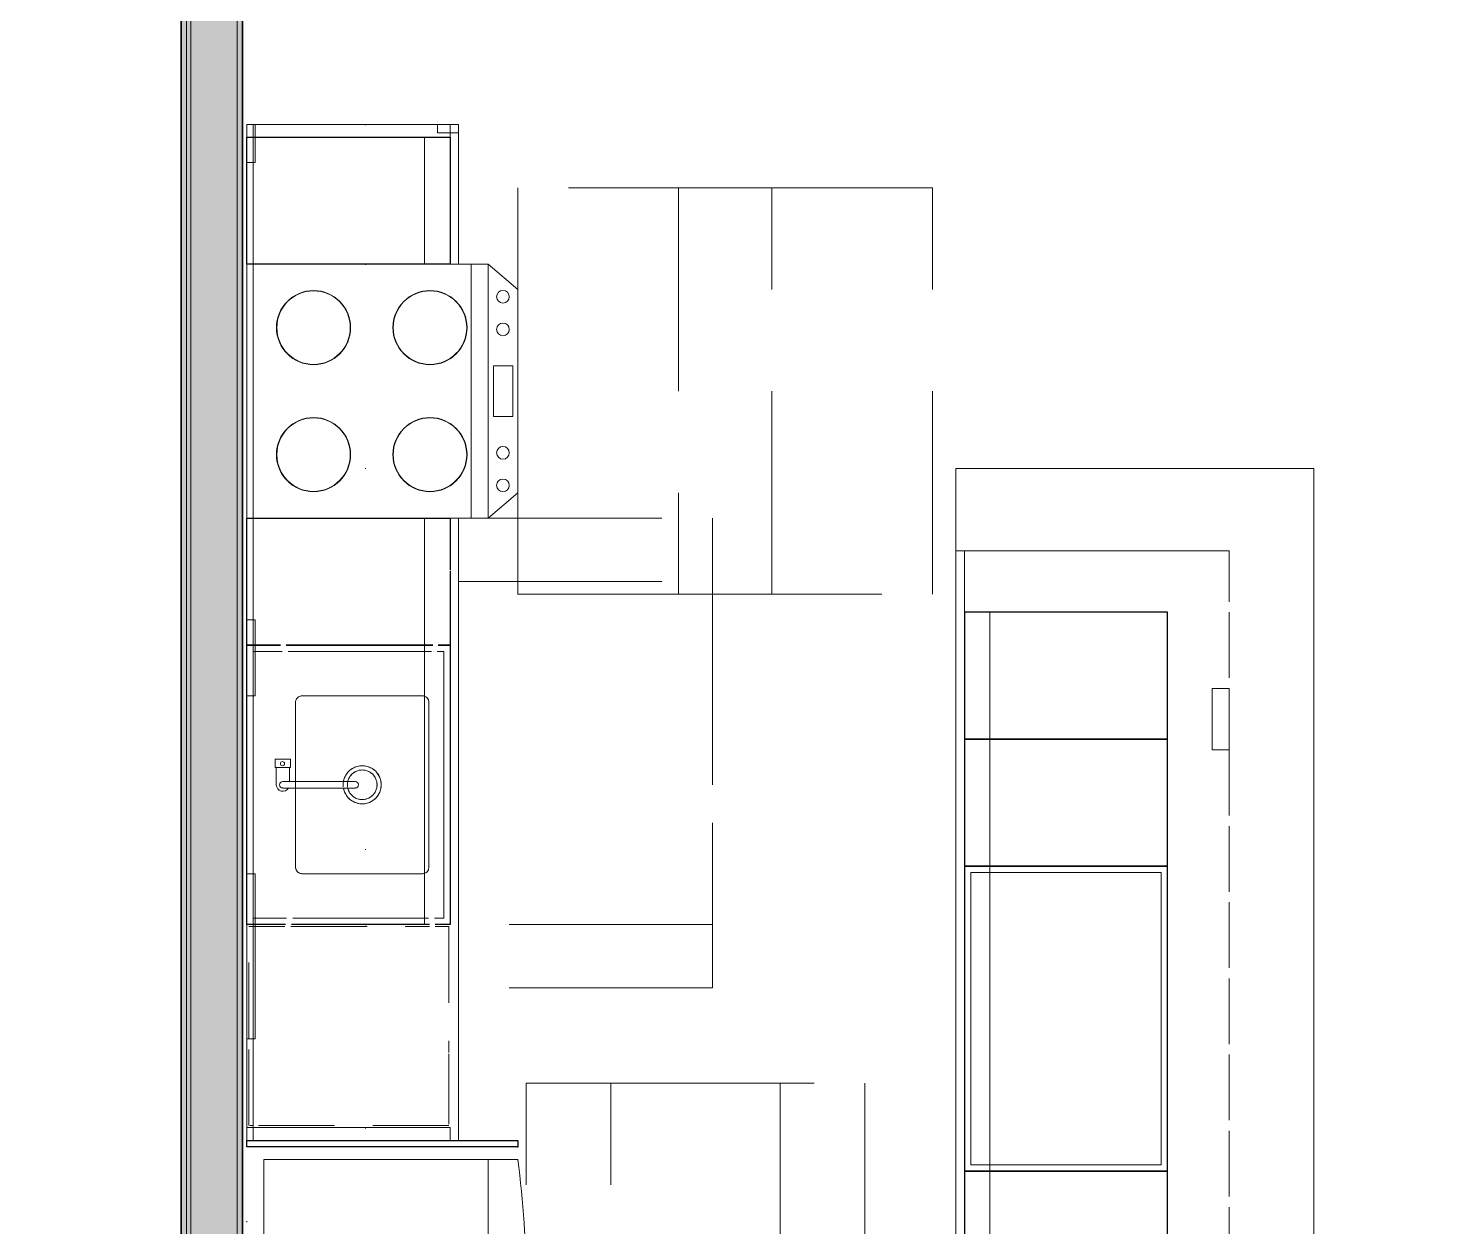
# Model space of a CAD drawing. Header units: inches. Extents: x 6 to 8416, y -388 to 6104.
# Drawn here: x 7631.1 to 7797.3, y 1090.6 to 1232.2 of the extents above; entities that cross this region are included whole.
import ezdxf

# ---------------------------------------------------------------- set-up
doc = ezdxf.new("R2010")
doc.units = ezdxf.units.IN
doc.header["$MEASUREMENT"] = 0
for name, pattern in [('Dash 1_16_', [48, 24, -24]), ('Dot 1_16_', [24, 0, -24]), ('Hidden 1_16_', [36, 24, -12]), ('Hidden 1_8_', [9, 6, -3]), ('Hidden 3_16_', [13.5, 9, -4.5])]:
    doc.linetypes.add(name, pattern=pattern)
for name, color, linetype, lineweight in [('A-GENM', 13, 'Continuous', 18), ('A-ROOM', 32, 'Continuous', 13), ('A-WALL', 113, 'Continuous', 25), ('A-WALL-PATT', 111, 'Continuous', 35), ('I-WALL', 2, 'Continuous', 25), ('P-SANR-FIXT', 6, 'Continuous', 18), ('Q-CASE', 31, 'Continuous', 18), ('Q-SPCQ', 91, 'Continuous', 18), ('Q-SPCQ-HDLN', 91, 'Hidden 3_16_', 9)]:
    doc.layers.add(name, color=color, linetype=linetype, lineweight=lineweight)

# ---------------------------------------------------------------- blocks, each defined once
blk = doc.blocks.new('GM KT - Type B_S1 - AM - Non-Recessed at Pantry - 30_-V195-LEVEL 3 - PLAN Copy 1 Copy 1')
at = {"layer": 'A-GENM', "lineweight": 9}
for p, q in [((-108, 0), (-120, 0)), ((-120, 0), (-120, -0.75)), ((-120, 0), (-108, 0)), ((-120, -0.75), (-120, 0)), ((-108, 0), (-120, 0)), ((-120, 0), (-108, 0)), ((-120, 0), (-120, -0.75)), ((-120, 0), (-120, -0.75)), ((-120, -0.75), (-120, -25)), ((-120, -25), (-120, -0.75)), ((-108, -0.75), (-120, -0.75)), ((-120, -0.75), (-108, -0.75)), ((-88.5, 0), (-108, 0)), ((-108, 0), (-88.5, 0)), ((-88.5, 0), (-108, 0)), ((-108, 0), (-88.5, 0)), ((-88.5, -0.75), (-108, -0.75)), ((-108, -0.75), (-88.5, -0.75)), ((-67.5, 0), (-88.5, 0)), ((-88.5, 0), (-67.5, 0)), ((-67.5, 0), (-88.5, 0)), ((-88.5, 0), (-67.5, 0)), ((-67.5, -0.75), (-88.5, -0.75)), ((-88.5, -0.75), (-67.5, -0.75)), ((-58.5, 0), (-67.5, 0)), ((-67.5, 0), (-58.5, 0)), ((-58.5, 0), (-67.5, 0)), ((-67.5, 0), (-58.5, 0)), ((-58.5, -0.75), (-67.5, -0.75)), ((-67.5, -0.75), (-58.5, -0.75)), ((-46.5, 0), (-58.5, 0)), ((-58.5, 0), (-46.5, 0)), ((-4.5, 0), (-58.5, 0)), ((-58.5, 0), (-4.5, 0)), ((-4.5, -0.75), (-58.5, -0.75)), ((-58.5, -0.75), (-4.5, -0.75)), ((-46.5, -0.75), (-46.5, 0)), ((-46.5, 0), (-46.5, -0.75)), ((-46.5, -25), (-46.5, -0.75)), ((-46.5, -0.75), (-46.5, -25)), ((-4.5, 0), (-16.5, 0)), ((-16.5, 0), (-16.5, -0.75)), ((-16.5, 0), (-4.5, 0)), ((-16.5, -0.75), (-16.5, 0)), ((-16.5, -0.75), (-16.5, -25)), ((-16.5, -25), (-16.5, -0.75)), ((0, 0), (-4.5, 0)), ((-4.5, 0), (0, 0)), ((0, 0), (-4.5, 0)), ((-4.5, 0), (0, 0)), ((0, -0.75), (-4.5, -0.75)), ((-4.5, -0.75), (0, -0.75)), ((0, -0.75), (0, 0)), ((0, 0), (0, -0.75)), ((0, -0.75), (0, 0)), ((0, 0), (0, -0.75)), ((0, -1), (0, -0.75)), ((0, -0.75), (0, -1)), ((0, -22.5), (0, -1)), ((0, -1), (0, -22.5)), ((-88.5, -20.75), (-88.5, -6.5)), ((-88.5, -6.5), (-88.5, -20.75)), ((-87.75, -5.75), (-78.38, -5.75)), ((-78.38, -5.75), (-87.75, -5.75)), ((-78.38, -5.75), (-77.69, -5.75)), ((-77.69, -5.75), (-78.38, -5.75)), ((-77.62, -5.75), (-68.25, -5.75)), ((-68.25, -5.75), (-77.62, -5.75)), ((-67.5, -6.5), (-67.5, -20.75)), ((-67.5, -20.75), (-67.5, -6.5)), ((-68.25, -21.5), (-87.75, -21.5)), ((-87.75, -21.5), (-68.25, -21.5)), ((0, -25), (0, -22.5)), ((0, -22.5), (0, -25)), ((-120, -25), (-46.5, -25)), ((-46.5, -25), (-120, -25)), ((-16.5, -25), (-1, -25)), ((-1, -25), (-16.5, -25)), ((-1, -25), (0, -25)), ((0, -25), (-1, -25))]:
    blk.add_line(p, q, dxfattribs=at)
for centre, start, end in [((-87.75, -6.5), 90, 180), ((-87.75, -6.5), 165, 180), ((-87.75, -6.5), 150, 165), ((-87.75, -6.5), 135, 150), ((-87.75, -6.5), 120, 135), ((-87.75, -6.5), 105, 120), ((-87.75, -6.5), 90, 105), ((-68.25, -6.5), 360, 90), ((-68.25, -6.5), 75, 90), ((-68.25, -6.5), 60, 75), ((-68.25, -6.5), 45, 60), ((-68.25, -6.5), 30, 45), ((-68.25, -6.5), 15, 30), ((-68.25, -6.5), 360, 15), ((-87.75, -20.75), 180, 270), ((-87.75, -20.75), 180, 195), ((-87.75, -20.75), 195, 210), ((-87.75, -20.75), 210, 225), ((-87.75, -20.75), 225, 240), ((-87.75, -20.75), 240, 255), ((-87.75, -20.75), 255, 270), ((-68.25, -20.75), 270, 360), ((-68.25, -20.75), 270, 285), ((-68.25, -20.75), 285, 300), ((-68.25, -20.75), 300, 315), ((-68.25, -20.75), 315, 330), ((-68.25, -20.75), 330, 345), ((-68.25, -20.75), 345, 360)]:
    blk.add_arc(centre, 0.75, start, end, dxfattribs=at)
blk = doc.blocks.new('CW - LW - Filler - Toe Kick - AM - 1 1_2_ W x 24_ D x H-V196-LEVEL 3 - PLAN Copy 1 Copy 1')
at = {"layer": 'Q-CASE', "lineweight": 9}
for p, q in [((18.24, 0), (18.24, -0.75)), ((18.24, -0.75), (18.24, 0)), ((18.24, 0), (19.74, 0)), ((19.74, 0), (18.24, 0)), ((18.24, 0), (19.74, 0)), ((18.24, -0.75), (18.24, -1)), ((18.24, -1), (18.24, -0.75)), ((18.24, -1), (18.24, -24)), ((18.24, -24), (18.24, -1)), ((19.74, 0), (19.74, -0.75)), ((19.74, -0.75), (19.74, 0)), ((19.74, 0), (19.74, -0.75)), ((19.74, -0.75), (19.74, -1)), ((19.74, -1), (19.74, -0.75)), ((19.74, -0.75), (19.74, -1)), ((19.74, -1), (19.74, -22.5)), ((19.74, -22.5), (19.74, -1)), ((19.74, -1), (19.74, -22.5)), ((19.74, -22.5), (19.74, -24)), ((19.74, -24), (19.74, -22.5)), ((19.74, -22.5), (19.74, -24)), ((18.24, -24), (18.74, -24)), ((18.74, -24), (18.24, -24)), ((18.24, -24), (18.74, -24)), ((18.24, -24), (18.74, -24)), ((18.74, -24), (19.74, -24)), ((19.74, -24), (18.74, -24)), ((18.74, -24), (19.74, -24)), ((18.74, -24), (19.74, -24))]:
    blk.add_line(p, q, dxfattribs=at)
blk = doc.blocks.new('CW - LW - Filler - Toe Kick - AM - 1 1_2_ W x 24_ D x H-V197-LEVEL 3 - PLAN Copy 1 Copy 1')
at = {"layer": 'Q-CASE', "lineweight": 9}
for p, q in [((18.24, 0), (18.24, -0.75)), ((18.24, -0.75), (18.24, 0)), ((18.24, 0), (19.74, 0)), ((19.74, 0), (18.24, 0)), ((18.24, 0), (19.74, 0)), ((18.24, -0.75), (18.24, -24)), ((18.24, -24), (18.24, -0.75)), ((19.74, 0), (19.74, -0.27)), ((19.74, -0.27), (19.74, 0)), ((19.74, 0), (19.74, -0.27)), ((19.74, -0.31), (19.74, -0.75)), ((19.74, -0.75), (19.74, -0.31)), ((19.74, -0.31), (19.74, -0.75)), ((19.74, -0.75), (19.74, -24)), ((19.74, -24), (19.74, -0.75)), ((19.74, -0.75), (19.74, -24)), ((18.24, -24), (19.74, -24)), ((19.74, -24), (18.24, -24)), ((18.24, -24), (19.74, -24)), ((18.24, -24), (19.74, -24))]:
    blk.add_line(p, q, dxfattribs=at)
blk = doc.blocks.new('CW - LW - Filler - AM - 0 3_4_ W x 32_ D x H-V198-LEVEL 3 - PLAN Copy 1 Copy 1')
at = {"layer": 'Q-CASE', "lineweight": 9}
for p, q in [((18.61, 0), (18.61, -32)), ((19.36, 0), (18.61, 0)), ((18.61, 0), (18.61, -32)), ((19.36, 0), (18.61, 0)), ((18.61, -32), (18.61, 0)), ((18.61, 0), (19.36, 0)), ((19.36, -0.75), (19.36, 0)), ((19.36, -32), (19.36, 0)), ((19.36, 0), (19.36, -0.75)), ((19.36, -24), (19.36, -0.75)), ((19.36, -0.75), (19.36, -24)), ((19.36, -25), (19.36, -24)), ((19.36, -24), (19.36, -25)), ((19.36, -32), (19.36, -25)), ((19.36, -25), (19.36, -32)), ((19.36, -32), (18.61, -32)), ((18.61, -32), (19.36, -32)), ((19.36, -32), (18.61, -32)), ((18.61, -32), (19.36, -32))]:
    blk.add_line(p, q, dxfattribs=at)
at = {"layer": 'Q-CASE', "lineweight": 25}
for p, q in [((18.61, -32), (18.61, 0)), ((18.61, 0), (19.36, 0)), ((19.36, 0), (19.36, -32)), ((19.36, -32), (18.61, -32))]:
    blk.add_line(p, q, dxfattribs=at)
blk = doc.blocks.new('CW - UP - Double Doors - AM - 33_ W x 32_ D x H-2223676-LEVEL 3 - PLAN Copy 1 Copy 1')
at = {"layer": 'Q-CASE', "linetype": 'Dot 1_16_', "lineweight": 9}
for p, q in [((-14.26, 0), (18.74, 0)), ((18.74, -32), (-14.26, -32))]:
    blk.add_line(p, q, dxfattribs=at)
blk = doc.blocks.new('CW - UP - Double Doors - AM - 30_ W x 14_ D x H-2223684-LEVEL 3 - PLAN Copy 1 Copy 1')
at = {"layer": 'Q-CASE', "linetype": 'Dot 1_16_', "lineweight": 9}
for p, q in [((-11.26, 0), (18.74, 0)), ((18.74, -14), (-11.26, -14))]:
    blk.add_line(p, q, dxfattribs=at)
blk = doc.blocks.new('CW - UP - Filler - AM - 1 1_2_ W x 14_ D x H-2223777-LEVEL 3 - PLAN Copy 1 Copy 1')
at = {"layer": 'Q-CASE', "linetype": 'Dot 1_16_', "lineweight": 9}
for p, q in [((17.49, 0), (18.99, 0)), ((18.99, 0), (18.99, -14)), ((18.99, -14), (17.49, -14))]:
    blk.add_line(p, q, dxfattribs=at)
blk = doc.blocks.new('CW - UP - Filler - AM - 1 1_2_ W x 14_ D x H-2223693-LEVEL 3 - PLAN Copy 1 Copy 1')
at = {"layer": 'Q-CASE', "linetype": 'Dot 1_16_', "lineweight": 9}
for p, q in [((17.49, 0), (18.99, 0)), ((18.99, -14), (17.49, -14))]:
    blk.add_line(p, q, dxfattribs=at)
blk = doc.blocks.new('z Nested-Range - z Nested-Range-V199-LEVEL 3 - PLAN Copy 1 Copy 1')
at = {"layer": 'Q-SPCQ'}
for p, q in [((-12, 32), (-15, 28.5)), ((-15, 28.5), (-12, 32)), ((12, 32), (-12, 32)), ((15, 28.5), (12, 32)), ((12, 32), (15, 28.5)), ((-15, 28.5), (15, 28.5)), ((15, 28.5), (-15, 28.5)), ((-15, 28.5), (-15, 0.75)), ((15, 28.5), (-15, 28.5)), ((-15, 28.5), (15, 28.5)), ((-15, 25), (-15, 28.5)), ((15, 0.75), (15, 28.5)), ((15, 28.5), (15, 25)), ((-15, 26.5), (-15, 25)), ((15, 26.5), (-15, 26.5)), ((-15, 26.5), (15, 26.5)), ((-15, 25), (-15, 26.5)), ((-15, 24), (-15, 25)), ((-15, 25), (-15, 24)), ((-15, 24), (-15, 25)), ((15, 25), (15, 26.5)), ((15, 26.5), (15, 25)), ((15, 25), (15, 24)), ((15, 24), (15, 25)), ((15, 25), (15, 24)), ((-15, 0.75), (-15, 24)), ((-15, 24), (-15, 0.75)), ((-15, 21), (-15, 24)), ((15, 24), (15, 0.75)), ((15, 0.75), (15, 24)), ((15, 24), (15, 21)), ((-15, 0.75), (-15, 21)), ((15, 21), (15, 0.75)), ((-15, 0.75), (-15, 0)), ((-15, 0), (-15, 0.75)), ((-15, 0.75), (-15, 0)), ((-15, 0), (-15, 0.75)), ((-15, 0), (15, 0)), ((15, 0), (-15, 0)), ((-15, 0), (15, 0)), ((15, 0), (-15, 0)), ((15, 0), (15, 0.75)), ((15, 0.75), (15, 0)), ((15, 0), (15, 0.75)), ((15, 0.75), (15, 0))]:
    blk.add_line(p, q, dxfattribs=at)
at = {"layer": 'Q-SPCQ', "lineweight": 9}
for p, q in [((-3, 29.14), (-3, 31.43)), ((-3, 31.43), (3, 31.43)), ((3, 31.43), (3, 29.14)), ((3, 29.14), (-3, 29.14))]:
    blk.add_line(p, q, dxfattribs=at)
for centre in [(-11.14, 30.25), (-7.29, 30.25), (7.29, 30.25), (11.14, 30.25)]:
    blk.add_circle(centre, 0.75, dxfattribs=at)
for centre, radius, start, end in [((-7.5, 21.63), 4.38, 0, 180), ((-7.5, 21.63), 4.37, 0, 180), ((-7.5, 21.63), 4.34, 0, 180), ((-7.5, 21.63), 4.34, 0, 180), ((7.5, 21.63), 4.38, 0, 180), ((7.5, 21.63), 4.37, 0, 180), ((7.5, 21.63), 4.34, 0, 180), ((7.5, 21.63), 4.34, 0, 180), ((-7.5, 21.63), 4.38, 180, 360), ((-7.5, 21.63), 4.37, 180, 0), ((-7.5, 21.63), 4.34, 180, 360), ((-7.5, 21.63), 4.34, 180, 360), ((7.5, 21.63), 4.38, 180, 360), ((7.5, 21.63), 4.37, 180, 0), ((7.5, 21.63), 4.34, 180, 360), ((7.5, 21.63), 4.34, 180, 360), ((-7.5, 7.88), 4.38, 0, 180), ((-7.5, 7.88), 4.37, 0, 180), ((-7.5, 7.88), 4.34, 0, 180), ((-7.5, 7.88), 4.34, 0, 180), ((7.5, 7.88), 4.38, 0, 180), ((7.5, 7.88), 4.37, 0, 180), ((7.5, 7.88), 4.34, 0, 180), ((7.5, 7.88), 4.34, 0, 180), ((-7.5, 7.88), 4.38, 180, 360), ((-7.5, 7.88), 4.37, 180, 0), ((-7.5, 7.88), 4.34, 180, 360), ((-7.5, 7.88), 4.34, 180, 360), ((7.5, 7.88), 4.38, 180, 360), ((7.5, 7.88), 4.37, 180, 0), ((7.5, 7.88), 4.34, 180, 360), ((7.5, 7.88), 4.34, 180, 360)]:
    blk.add_arc(centre, radius, start, end, dxfattribs=at)
blk = doc.blocks.new('z Nested-Clearance-Rectangle-AM - Clearance-2223516-LEVEL 3 - PLAN Copy 1 Copy 1')
at = {"layer": 'A-GENM', "linetype": 'Hidden 1_16_', "lineweight": 9}
for p, q in [((15, 48), (-15, 48)), ((-15, 48), (-15, 0)), ((15, 0), (15, 48)), ((-15, 0), (15, 0))]:
    blk.add_line(p, q, dxfattribs=at)
blk = doc.blocks.new('z Nested-Refrigerator-French Door-AM - z Nested-Refrigerator-French Door-AM-17862082-LEVEL 3 - PLAN Copy 1 Copy 1')
at = {"layer": 'Q-SPCQ'}
for p, q in [((-14.8125, 0), (-14.8125, -30)), ((15.1875, 0), (-14.8125, 0)), ((15.1875, -30), (15.1875, 0)), ((-14.8125, -26.5), (15.1875, -26.5)), ((0.1875, -26.5), (0.1875, -31))]:
    blk.add_line(p, q, dxfattribs=at)
for start, end in [(262.37185, 270), (270, 277.62815)]:
    blk.add_arc((0.1875, 82), 113, start, end, dxfattribs=at)
blk = doc.blocks.new('z Nested-Clearance-Rectangle-AM - Clearance-1978794-LEVEL 3 - PLAN Copy 1 Copy 1')
at = {"layer": 'A-GENM', "linetype": 'Hidden 1_16_', "lineweight": 9}
for p, q in [((-15, -48), (-15, 0)), ((-15, 0), (15, 0)), ((15, 0), (15, -48)), ((15, -48), (-15, -48))]:
    blk.add_line(p, q, dxfattribs=at)
blk = doc.blocks.new('CW - LW - Single Door _ Drawer - AM - 15_ W x 24_ D x H - 6_ Top Drawer-V200-LEVEL 3 - PLAN Copy 1 Copy 1')
at = {"layer": 'Q-CASE', "lineweight": 9}
for p, q in [((3.74, 0), (3.74, -0.75)), ((3.74, -0.75), (3.74, 0)), ((3.74, 0), (15.74, 0)), ((15.74, 0), (3.74, 0)), ((15.74, 0), (18.74, 0)), ((18.74, 0), (15.74, 0)), ((18.74, 0), (18.74, -0.75)), ((18.74, -0.75), (18.74, 0)), ((3.74, 0), (3.74, -0.75)), ((3.74, -0.75), (3.74, 0)), ((3.74, 0), (15.74, 0)), ((15.74, 0), (3.74, 0)), ((3.74, -0.75), (3.74, -21)), ((3.74, -21), (3.74, -0.75)), ((3.74, -0.75), (3.74, -24)), ((3.74, -24), (3.74, -0.75)), ((15.74, 0), (18.74, 0)), ((18.74, 0), (15.74, 0)), ((18.74, 0), (18.74, -0.75)), ((18.74, -0.75), (18.74, 0)), ((18.74, -0.75), (18.74, -1)), ((18.74, -1), (18.74, -0.75)), ((18.74, -0.75), (18.74, -1)), ((18.74, -1), (18.74, -0.75)), ((18.74, -1), (18.74, -21)), ((18.74, -21), (18.74, -1)), ((18.74, -1), (18.74, -24)), ((18.74, -24), (18.74, -1)), ((18.74, -21), (3.74, -21)), ((18.74, -21), (3.74, -21)), ((18.74, -24), (3.74, -24)), ((18.74, -24), (3.74, -24)), ((3.74, -24), (18.74, -24))]:
    blk.add_line(p, q, dxfattribs=at)
at = {"layer": 'Q-CASE', "lineweight": 25}
for p, q in [((3.74, -0.75), (3.74, 0)), ((3.74, 0), (15.74, 0)), ((3.74, -24), (3.74, -0.75)), ((15.74, 0), (18.74, 0)), ((18.74, 0), (18.74, -0.75)), ((18.74, -0.75), (18.74, -1)), ((18.74, -1), (18.74, -24)), ((18.74, -24), (3.74, -24))]:
    blk.add_line(p, q, dxfattribs=at)
blk = doc.blocks.new('CW - LW - 4 Drawers - AM - 15_ W x 24_ D x H - 6_ Top Drawer-V201-LEVEL 3 - PLAN Copy 1 Copy 1')
at = {"layer": 'Q-CASE', "lineweight": 9}
for p, q in [((-21.76, 0), (-21.76, -0.75)), ((-21.76, -0.75), (-21.76, 0)), ((-21.76, 0), (-18.76, 0)), ((-18.76, 0), (-21.76, 0)), ((-18.76, 0), (-6.76, 0)), ((-6.76, 0), (-18.76, 0)), ((-6.76, 0), (-6.76, -0.75)), ((-6.76, -0.75), (-6.76, 0)), ((-21.76, 0), (-21.76, -0.75)), ((-21.76, -0.75), (-21.76, 0)), ((-21.76, 0), (-18.76, 0)), ((-18.76, 0), (-21.76, 0)), ((-21.76, -0.75), (-21.76, -1)), ((-21.76, -1), (-21.76, -0.75)), ((-21.76, -0.75), (-21.76, -1)), ((-21.76, -1), (-21.76, -0.75)), ((-21.76, -1), (-21.76, -3.97)), ((-21.76, -3.97), (-21.76, -1)), ((-21.76, -1), (-21.76, -3.97)), ((-21.76, -3.97), (-21.76, -1)), ((-18.76, 0), (-6.76, 0)), ((-6.76, 0), (-18.76, 0)), ((-6.76, 0), (-6.76, -0.75)), ((-6.76, -0.75), (-6.76, 0)), ((-6.76, -0.75), (-6.76, -21)), ((-6.76, -21), (-6.76, -0.75)), ((-6.76, -0.75), (-6.76, -24)), ((-6.76, -24), (-6.76, -0.75)), ((-21.76, -4.64), (-21.76, -21)), ((-21.76, -21), (-21.76, -4.64)), ((-21.76, -4.64), (-21.76, -21.96)), ((-21.76, -21.96), (-21.76, -4.64)), ((-6.76, -21), (-21.76, -21)), ((-6.76, -21), (-21.76, -21)), ((-21.76, -22.59), (-21.76, -24)), ((-21.76, -24), (-21.76, -22.59)), ((-12.98, -24), (-21.76, -24)), ((-12.98, -24), (-21.76, -24)), ((-21.76, -24), (-12.98, -24)), ((-6.76, -24), (-12.88, -24)), ((-6.76, -24), (-12.88, -24)), ((-12.88, -24), (-6.76, -24))]:
    blk.add_line(p, q, dxfattribs=at)
at = {"layer": 'Q-CASE', "lineweight": 25}
for p, q in [((-21.76, -0.75), (-21.76, 0)), ((-21.76, 0), (-18.76, 0)), ((-21.76, -1), (-21.76, -0.75)), ((-21.76, -3.97), (-21.76, -1)), ((-18.76, 0), (-6.76, 0)), ((-6.76, 0), (-6.76, -0.75)), ((-6.76, -0.75), (-6.76, -24)), ((-21.76, -21.96), (-21.76, -4.64)), ((-21.76, -24), (-21.76, -22.59)), ((-12.98, -24), (-21.76, -24)), ((-6.76, -24), (-12.88, -24))]:
    blk.add_line(p, q, dxfattribs=at)
blk = doc.blocks.new('CW - LW - Double Doors _ Apron - AM - 33_ W x 24_ D x H - 6_ Apron-V202-LEVEL 3 - PLAN Copy 1 Copy 1')
at = {"layer": 'Q-CASE', "lineweight": 9}
for p, q in [((-15.76, 0), (-15.76, -0.75)), ((-15.76, -0.75), (-15.76, 0)), ((-15.76, 0), (-9.76, 0)), ((-9.76, 0), (-15.76, 0)), ((-9.76, 0), (11.24, 0)), ((11.24, 0), (-9.76, 0)), ((11.24, 0), (17.24, 0)), ((17.24, 0), (11.24, 0)), ((17.24, 0), (17.24, -0.75)), ((17.24, -0.75), (17.24, 0)), ((-15.76, 0), (-15.76, -0.75)), ((-15.76, -0.75), (-15.76, 0)), ((-15.76, 0), (-9.76, 0)), ((-9.76, 0), (-15.76, 0)), ((-15.76, -0.75), (-15.76, -1)), ((-15.76, -1), (-15.76, -0.75)), ((-15.76, -0.75), (-15.76, -1)), ((-15.76, -1), (-15.76, -0.75)), ((-15.76, -1), (-15.76, -4.55)), ((-15.76, -4.55), (-15.76, -1)), ((-15.76, -1), (-15.76, -4.55)), ((-15.76, -4.55), (-15.76, -1)), ((-15.01, -0.75), (-9.76, -0.75)), ((-15.01, -1), (-15.01, -0.75)), ((-9.76, -0.75), (-15.01, -0.75)), ((-15.01, -0.75), (-15.01, -1)), ((-15.01, -4.68), (-15.01, -1)), ((-15.01, -1), (-15.01, -4.68)), ((-9.76, 0), (11.24, 0)), ((11.24, 0), (-9.76, 0)), ((-9.76, -0.75), (11.24, -0.75)), ((11.24, -0.75), (-9.76, -0.75)), ((11.24, 0), (17.24, 0)), ((17.24, 0), (11.24, 0)), ((11.24, -0.75), (16.49, -0.75)), ((16.49, -0.75), (11.24, -0.75)), ((16.49, -0.75), (16.49, -1)), ((16.49, -1), (16.49, -0.75)), ((16.49, -1), (16.49, -4.16)), ((16.49, -4.16), (16.49, -1)), ((17.24, 0), (17.24, -0.75)), ((17.24, -0.75), (17.24, 0)), ((17.24, -0.75), (17.24, -1)), ((17.24, -1), (17.24, -0.75)), ((17.24, -0.75), (17.24, -1)), ((17.24, -1), (17.24, -0.75)), ((17.24, -1), (17.24, -3.97)), ((17.24, -3.97), (17.24, -1)), ((17.24, -1), (17.24, -3.97)), ((17.24, -3.97), (17.24, -1)), ((16.49, -4.88), (16.49, -21.81)), ((16.49, -21.81), (16.49, -4.88)), ((17.24, -4.64), (17.24, -21.96)), ((17.24, -21.96), (17.24, -4.64)), ((17.24, -4.64), (17.24, -21)), ((17.24, -21), (17.24, -4.64)), ((-15.76, -5.26), (-15.76, -21.56)), ((-15.76, -21.56), (-15.76, -5.26)), ((-15.76, -5.26), (-15.76, -21)), ((-15.76, -21), (-15.76, -5.26)), ((-15.01, -21.46), (-15.01, -5.42)), ((-15.01, -5.42), (-15.01, -21.46)), ((-9.71, -21), (-15.67, -21)), ((-9.71, -21), (-15.67, -21)), ((11.19, -21), (-9.71, -21)), ((11.19, -21), (-9.71, -21)), ((17.14, -21), (11.19, -21)), ((17.14, -21), (11.19, -21)), ((-15.76, -22.23), (-15.76, -24)), ((-15.76, -24), (-15.76, -22.23)), ((-15.01, -23.25), (-15.01, -22.15)), ((-15.01, -22.15), (-15.01, -23.25)), ((16.49, -23.25), (-15.01, -23.25)), ((-15.01, -23.25), (16.49, -23.25)), ((16.49, -22.47), (16.49, -23.25)), ((16.49, -23.25), (16.49, -22.47)), ((17.24, -22.59), (17.24, -24)), ((17.24, -24), (17.24, -22.59)), ((17.24, -24), (-15.76, -24)), ((17.24, -24), (-15.76, -24)), ((-15.76, -24), (17.24, -24))]:
    blk.add_line(p, q, dxfattribs=at)
at = {"layer": 'Q-CASE', "lineweight": 25}
for p, q in [((-15.76, -0.75), (-15.76, 0)), ((-15.76, 0), (-9.76, 0)), ((-15.76, -1), (-15.76, -0.75)), ((-15.76, -4.55), (-15.76, -1)), ((-9.76, 0), (11.24, 0)), ((11.24, 0), (17.24, 0)), ((17.24, 0), (17.24, -0.75)), ((17.24, -0.75), (17.24, -1)), ((17.24, -1), (17.24, -3.97)), ((17.24, -4.64), (17.24, -21.96)), ((-15.76, -21.56), (-15.76, -5.26)), ((-15.76, -24), (-15.76, -22.23)), ((17.24, -22.59), (17.24, -24)), ((17.24, -24), (-15.76, -24))]:
    blk.add_line(p, q, dxfattribs=at)
blk = doc.blocks.new('CW - UP - Single Door - AM - 15_ W x 14_ D x H-5099647-LEVEL 3 - PLAN Copy 1 Copy 1')
at = {"layer": 'Q-CASE', "linetype": 'Dot 1_16_', "lineweight": 9}
for p, q in [((3.74, 0), (18.74, 0)), ((18.74, -14), (3.74, -14))]:
    blk.add_line(p, q, dxfattribs=at)
blk = doc.blocks.new('CW - UP - Single Door - AM - 15_ W x 14_ D x H-5099638-LEVEL 3 - PLAN Copy 1 Copy 1')
at = {"layer": 'Q-CASE', "linetype": 'Dot 1_16_', "lineweight": 9}
for p, q in [((3.74, 0), (18.74, 0)), ((18.74, -14), (3.74, -14))]:
    blk.add_line(p, q, dxfattribs=at)
blk = doc.blocks.new('CW - UP - Single Door - AM - 24_ W x 14_ D x H-5099649-LEVEL 3 - PLAN Copy 1 Copy 1')
at = {"layer": 'Q-CASE', "linetype": 'Dot 1_16_', "lineweight": 9}
for p, q in [((-5.26, 0), (18.74, 0)), ((18.74, -14), (-5.26, -14))]:
    blk.add_line(p, q, dxfattribs=at)
blk = doc.blocks.new('PL KT Sink-Single Bowl-Unit-AM - Under Mnt_ Cntr_Cntr_ 21_ L x 15 3_4_ W x 7 1_2_ D-V203-LEVEL 3 - PLAN Copy 1 Copy 1')
at = {"layer": 'P-SANR-FIXT', "lineweight": 9}
for radius, start, end in [(2.25, 99.683453, 180), (2.25, 120, 135), (2.25, 105, 120), (2.25, 99.683453, 105), (2.25, 90, 96.1813645), (2.25, 90, 96.1813645), (2.25, 80.316547, 90), (2.25, 80.316547, 90), (2.25, 360, 80.316547), (2.25, 75, 80.316547), (2.25, 60, 75), (2.25, 45, 60), (2.25, 165, 180), (2.25, 150, 165), (2.25, 135, 150), (1.75, 105, 180), (1.75, 165, 180), (1.75, 150, 165), (1.75, 135, 150), (1.75, 120, 135), (1.75, 105, 120), (1.75, 90, 99.5645611), (1.75, 77.5498462, 99.5645611), (1.75, 77.5498462, 90), (1.75, 0, 75), (1.75, 60, 75), (1.75, 45, 60), (1.75, 30, 45), (1.75, 15, 30), (2.25, 30, 45), (1.75, 0, 15), (2.25, 15, 30), (2.25, 0, 15), (2.25, 180, 360), (2.25, 180, 195), (2.25, 195, 210), (2.25, 210, 225), (1.75, 180, 0), (1.75, 180, 195), (1.75, 195, 210), (1.75, 210, 225), (1.75, 225, 240), (1.75, 300, 315), (1.75, 315, 330), (1.75, 330, 345), (2.25, 315, 330), (1.75, 345, 360), (2.25, 330, 345), (2.25, 345, 360), (2.25, 225, 240), (2.25, 240, 255), (1.75, 240, 255), (2.25, 255, 270), (1.75, 255, 270), (1.75, 270, 285), (2.25, 270, 285), (1.75, 285, 300), (2.25, 285, 300), (2.25, 300, 315)]:
    blk.add_arc((0, -1.90625), radius, start, end, dxfattribs=at)
blk = doc.blocks.new('GM Outlet Zone-AM - GM Outlet Zone-AM-V204-LEVEL 3 - PLAN Copy 1 Copy 1')
at = {"layer": 'A-GENM', "linetype": 'Dash 1_16_', "lineweight": 9}
for p, q in [((-9.75, 0), (9.75, 0)), ((9.75, 0), (-9.75, 0)), ((-9.75, -0.75), (-9.75, 0)), ((-9.75, 0), (-9.75, -1)), ((-9.75, -1), (-9.75, -0.75)), ((-9.75, -1), (9.75, -1)), ((9.75, -1), (-9.75, -1)), ((9.75, 0), (9.75, -0.75)), ((9.75, 0), (9.75, -1)), ((9.75, -0.75), (9.75, -1))]:
    blk.add_line(p, q, dxfattribs=at)
blk = doc.blocks.new('GM Outlet Zone-AM - GM Outlet Zone-AM-V205-LEVEL 3 - PLAN Copy 1 Copy 1')
at = {"layer": 'A-GENM', "lineweight": 9}
h = blk.add_hatch(dxfattribs=at)
h.set_pattern_fill('FP_51', color=256, style=0, pattern_type=2)
h.set_pattern_definition([(315, (-1157.81, 3529.625), (33.9411, 33.9411), [])])
h.paths.add_polyline_path([(-4.5, 0), (-4.5, -1), (4.5, -1), (4.5, 0), (-0.07, 0)])
at = {"layer": 'A-GENM', "linetype": 'Dash 1_16_', "lineweight": 9}
for p, q in [((-4.5, 0), (4.5, 0)), ((4.5, 0), (-4.5, 0)), ((-4.5, -0.75), (-4.5, 0)), ((-4.5, 0), (-4.5, -1)), ((-4.5, -1), (-4.5, -0.75)), ((-4.5, -1), (4.5, -1)), ((4.5, -1), (-4.5, -1)), ((4.5, 0), (4.5, -0.75)), ((4.5, 0), (4.5, -1)), ((4.5, -0.75), (4.5, -1))]:
    blk.add_line(p, q, dxfattribs=at)
blk = doc.blocks.new('GM Outlet Zone-AM - GM Outlet Zone-AM-V206-LEVEL 3 - PLAN Copy 1 Copy 1')
at = {"layer": 'A-GENM', "linetype": 'Dash 1_16_', "lineweight": 9}
for p, q in [((-2.25, 0), (2.25, 0)), ((2.25, 0), (-2.25, 0)), ((-2.25, -0.75), (-2.25, 0)), ((-2.25, 0), (-2.25, -1)), ((-2.25, -1), (-2.25, -0.75)), ((-2.25, -1), (2.25, -1)), ((2.25, -1), (-2.25, -1)), ((2.25, 0), (2.25, -0.75)), ((2.25, 0), (2.25, -1)), ((2.25, -0.75), (2.25, -1))]:
    blk.add_line(p, q, dxfattribs=at)
blk = doc.blocks.new('GM Outlet Zone-AM - GM Outlet Zone-AM-V207-LEVEL 3 - PLAN Copy 1 Copy 1')
at = {"layer": 'A-GENM', "linetype": 'Dash 1_16_', "lineweight": 9}
for p, q in [((-1.25, 0), (1.25, 0)), ((1.25, 0), (-1.25, 0)), ((-1.25, -1), (-1.25, 0)), ((-1.25, 0), (-1.25, -1)), ((-1.25, -1), (1.25, -1)), ((1.25, -1), (-1.25, -1)), ((1.25, 0), (1.25, -1)), ((1.25, 0), (1.25, -1))]:
    blk.add_line(p, q, dxfattribs=at)
blk = doc.blocks.new('z Nested-Dishwasher-AM - DW-1978611-LEVEL 3 - PLAN Copy 1 Copy 1')
at = {"layer": 'Q-SPCQ-HDLN'}
for p, q in [((-11.75, -0.25), (-1.5, -0.25)), ((-11.75, -0.75), (-11.75, -0.36)), ((-11.75, -23.87), (-11.75, -0.75)), ((-1.5, -0.25), (11.75, -0.25)), ((11.75, -0.25), (11.75, -0.75)), ((11.75, -0.75), (11.75, -1)), ((11.75, -1), (11.75, -4.5)), ((11.75, -5.21), (11.75, -21.59)), ((11.75, -22.26), (11.75, -23.87)), ((-3.27, -23.87), (-11.58, -23.87)), ((11.75, -23.87), (-3.13, -23.87))]:
    blk.add_line(p, q, dxfattribs=at)
blk = doc.blocks.new('z Nested-Clearance-Plumbing-AM - Clearance-2223332-LEVEL 3 - PLAN Copy 1 Copy 1')
at = {"layer": 'A-GENM', "linetype": 'Hidden 1_16_', "lineweight": 9}
for p, q in [((-15, -48), (-15, 0)), ((-15, 0), (15, 0)), ((15, 0), (15, -48)), ((15, -48), (-15, -48))]:
    blk.add_line(p, q, dxfattribs=at)
blk = doc.blocks.new('z Nested-Faucet-Gooseneck-AM - z Nested-Faucet-Gooseneck-AM-2223697-LEVEL 3 - PLAN Copy 1 Copy 1')
at = {"layer": 'P-SANR-FIXT', "lineweight": 9}
for p, q in [((2.05, 0.77), (0, 0.77)), ((3.02, 0.89), (2.05, 0.89)), ((2.05, 0.89), (2.05, 0.77)), ((2.05, 0.77), (2.05, -0.77)), ((3.02, -0.89), (3.02, 0.89)), ((-0.38, -0.67), (-0.38, 0)), ((-0.38, -0.67), (-0.38, -8.57)), ((0.38, -0.77), (0.38, 0)), ((0.38, -8.57), (0.38, -0.77)), ((0.38, -0.77), (2.05, -0.77)), ((2.05, -0.77), (2.05, -0.89)), ((2.05, -0.89), (3.02, -0.89))]:
    blk.add_line(p, q, dxfattribs=at)
blk.add_circle((2.5, 0.04), 0.25, dxfattribs=at)
for centre, radius, start, end in [((0, 0), 0.769, 90, 240.7181), ((0, 0), 0.376, 0, 180), ((0, -8.57), 0.376, 180, 360)]:
    blk.add_arc(centre, radius, start, end, dxfattribs=at)
blk = doc.blocks.new('CW - UP - Double Doors - AM - 33_ W x 14_ D x H-11109107-LEVEL 3 - PLAN Copy 1 Copy 1')
at = {"layer": 'Q-CASE', "linetype": 'Dot 1_16_', "lineweight": 9}
for p, q in [((-14.26, 0), (18.74, 0)), ((18.74, -14), (-14.26, -14))]:
    blk.add_line(p, q, dxfattribs=at)
blk = doc.blocks.new('GM IS - Type B_7 - AM - Non-Recessed at Panel - 60-3_4_ Counter to Counter-16978664-LEVEL 3 - PLAN Copy 1 Copy 1')
at = {"layer": 'A-GENM', "lineweight": 9}
for p, q in [((-19.5, 128), (-132.5, 128)), ((-132.5, 128), (-132.5, 85.75)), ((-132.5, 85.75), (-132.5, 128)), ((-132.5, 128), (-19.5, 128)), ((-19.5, 85.75), (-19.5, 128)), ((-19.5, 128), (-19.5, 85.75)), ((-132.5, 85.75), (-19.5, 85.75)), ((-19.5, 85.75), (-132.5, 85.75))]:
    blk.add_line(p, q, dxfattribs=at)
at = {"layer": 'A-GENM', "linetype": 'Hidden 1_8_', "lineweight": 9}
for p, q in [((-19.5, 118), (-122.75, 118)), ((-122.75, 118), (-122.75, 88.75)), ((-122.75, 88.75), (-122.75, 118)), ((-122.75, 118), (-106.5, 118)), ((-19.5, 118), (-122.75, 118)), ((-122.75, 118), (-122.75, 85.75)), ((-106.5, 118), (-99.25, 118)), ((-99.25, 118), (-19.5, 118)), ((-19.5, 110.75), (-19.5, 118)), ((-19.5, 118), (-19.5, 110.75)), ((-19.5, 110.75), (-19.5, 118)), ((-115.5, 86.75), (-115.5, 110.75)), ((-115.5, 110.75), (-19.5, 110.75)), ((-19.5, 110.75), (-115.5, 110.75)), ((-115.5, 110.75), (-115.5, 89.75)), ((-115.5, 110.75), (-19.5, 110.75)), ((-115.5, 110.75), (-115.5, 85.88)), ((-122.75, 88.75), (-122.75, 86.75)), ((-122.75, 86.75), (-122.75, 88.75)), ((-115.5, 89.75), (-115.5, 86.75)), ((-122.75, 86.75), (-115.5, 86.75)), ((-115.5, 86.75), (-122.75, 86.75))]:
    blk.add_line(p, q, dxfattribs=at)
blk = doc.blocks.new('CW - LW - Double Doors _ Apron - AM - 36_ W x 24_ D x H - 6_ Apron-7555786-LEVEL 3 - PLAN Copy 1 Copy 1')
at = {"layer": 'Q-CASE', "lineweight": 9}
for p, q in [((-17.26, 0), (-17.26, 24)), ((-17.26, 24), (-17.26, 0)), ((-17.26, 24), (18.74, 24)), ((-17.26, 24), (18.74, 24)), ((-17.26, 24), (18.74, 24)), ((18.74, 0), (18.74, 24)), ((18.74, 24), (18.74, 0)), ((-16.51, 0.75), (-16.51, 23.25)), ((-16.51, 23.25), (17.99, 23.25)), ((17.99, 23.25), (-16.51, 23.25)), ((-16.51, 23.25), (-16.51, 0.75)), ((17.99, 23.25), (17.99, 0.75)), ((17.99, 0.75), (17.99, 23.25)), ((-17.26, 0), (-17.26, 21)), ((-17.26, 21), (-17.26, 0)), ((-17.17, 21), (18.64, 21)), ((-17.17, 21), (18.64, 21)), ((18.74, 0), (18.74, 21)), ((18.74, 21), (18.74, 0)), ((18.74, 0), (-17.26, 0)), ((-17.26, 0), (18.74, 0)), ((17.99, 0.75), (-16.51, 0.75)), ((-16.51, 0.75), (17.99, 0.75)), ((18.74, 0), (-17.26, 0)), ((-17.26, 0), (18.74, 0))]:
    blk.add_line(p, q, dxfattribs=at)
at = {"layer": 'Q-CASE', "lineweight": 25}
for p, q in [((18.74, 24), (-17.26, 24)), ((-17.26, 24), (-17.26, 0)), ((18.74, 0), (18.74, 24)), ((-17.26, 0), (18.74, 0))]:
    blk.add_line(p, q, dxfattribs=at)
blk = doc.blocks.new('GM Outlet Zone-AM - GM Outlet Zone-AM-V1022-LEVEL 3 - PLAN Copy 1 Copy 1')
at = {"layer": 'A-GENM', "linetype": 'Dash 1_16_', "lineweight": 9}
for p, q in [((-3.62, 2), (3.63, 2)), ((3.63, 2), (-3.62, 2)), ((-3.62, 0), (-3.62, 2)), ((-3.62, 2), (-3.62, 0)), ((3.63, 2), (3.63, 0)), ((3.63, 2), (3.63, 0)), ((-3.62, 0), (3.63, 0)), ((3.63, 0), (-3.62, 0))]:
    blk.add_line(p, q, dxfattribs=at)
blk = doc.blocks.new('CW - LW - 4 Drawers - AM - 15_ W x 24_ D x H - 6_ Top Drawer-V798-LEVEL 3 - PLAN Copy 1 Copy 1')
at = {"layer": 'Q-CASE', "lineweight": 9}
for p, q in [((-21.76, 0), (-21.76, 24)), ((-21.76, 24), (-21.76, 0)), ((-21.76, 24), (-6.76, 24)), ((-21.76, 24), (-6.76, 24)), ((-21.76, 24), (-6.76, 24)), ((-6.76, 0), (-6.76, 24)), ((-6.76, 24), (-6.76, 0)), ((-21.76, 0), (-21.76, 21)), ((-21.76, 21), (-21.76, 0)), ((-21.76, 21), (-6.76, 21)), ((-21.76, 21), (-6.76, 21)), ((-6.76, 0), (-6.76, 21)), ((-6.76, 21), (-6.76, 0)), ((-6.76, 0), (-21.76, 0)), ((-21.76, 0), (-6.76, 0)), ((-6.76, 0), (-21.76, 0)), ((-21.76, 0), (-6.76, 0))]:
    blk.add_line(p, q, dxfattribs=at)
at = {"layer": 'Q-CASE', "lineweight": 25}
for p, q in [((-6.76, 24), (-21.76, 24)), ((-21.76, 24), (-21.76, 0)), ((-6.76, 0), (-6.76, 24)), ((-21.76, 0), (-6.76, 0))]:
    blk.add_line(p, q, dxfattribs=at)

msp = doc.modelspace()

# ---------------------------------------------------------------- hatches: boundary and pattern name
at = {"layer": 'A-WALL-PATT'}
h = msp.add_hatch(color=10, dxfattribs=at)
h.paths.add_polyline_path([(7656.29033733, 1030.81077679), (7656.41533733, 1030.81077679), (7656.41533733, 1251.31077679), (7655.79033733, 1251.31077679), (7655.79033733, 1030.81077679)])
h.paths.add_polyline_path([(7655.79033733, 1287.31077679), (7656.41533733, 1287.31077679), (7656.41533733, 1569.56077679), (7655.79033733, 1569.56077679), (7655.79033733, 1315.19906081)])
at = {"layer": 'A-WALL-PATT', "lineweight": 25}
h = msp.add_hatch(color=10, dxfattribs=at)
h.paths.add_polyline_path([(7649.16533733, 1030.81077679), (7649.79033733, 1030.81077679), (7649.79033733, 1251.31077679), (7649.16533733, 1251.31077679), (7649.16533733, 1039.65456081)])
h.paths.add_polyline_path([(7649.16533733, 1287.31077679), (7649.79033733, 1287.31077679), (7649.79033733, 1568.93577679), (7649.16533733, 1568.93577679), (7649.16533733, 1315.19906081)])
at = {"layer": 'I-WALL'}
h = msp.add_hatch(color=10, dxfattribs=at)
h.paths.add_polyline_path([(7650.29033733, 1030.81077679), (7650.29033733, 1251.31077679), (7649.79033733, 1251.31077679), (7649.79033733, 1030.81077679)])
h.paths.add_polyline_path([(7650.29033733, 1287.31077679), (7650.29033733, 1569.56077679), (7649.79033733, 1569.56077679), (7649.79033733, 1287.31077679)])
h = msp.add_hatch(color=10, dxfattribs=at)
h.paths.add_polyline_path([(7655.79033733, 1030.81077679), (7655.79033733, 1251.31077679), (7650.29033733, 1251.31077679), (7650.29033733, 1030.81077679)])
h.paths.add_polyline_path([(7650.29033733, 1287.31077679), (7655.79033733, 1287.31077679), (7655.79033733, 1570.06077679), (7650.29033733, 1570.06077679), (7650.29033733, 1315.19906081)])

# ---------------------------------------------------------------- linework, layer by layer
at = {"layer": 'A-ROOM', "lineweight": 9, "flags": 128}
msp.add_lwpolyline([(7941.54033733, 1602.31077679), (7666.41533733, 1602.31077679), (7666.41533733, 1568.93577679), (7656.41533733, 1568.93577679), (7656.41533733, 1030.81077679), (7656.91533733, 1030.81077679), (7656.91533733, 836.43577679), (7765.91533733, 836.43577679), (7765.91533733, 834.93577679), (7797.16533733, 834.93577679), (7941.54033733, 834.93577679)], close=True, dxfattribs=at)
msp.add_lwpolyline([(7146.66533733, 1507.18577679), (7492.29033733, 1507.18577679), (7495.97814332, 1507.18577679), (7587.41533733, 1507.18577679), (7587.41533733, 1374.56077679), (7587.41533733, 1338.43577679), (7587.41533733, 922.62327679), (7587.41533733, 914.56077679), (7587.41533733, 826.31077679), (7587.41533733, 727.12327679), (7587.41533733, 592.68577679), (7587.54033733, 592.68577679), (7587.54033733, 376.68577679), (7581.79033733, 376.68577679), (7581.79033733, 269.18577679), (7697.16533733, 269.18577679), (7697.16533733, 482.43577679), (7649.16533733, 482.43577679), (7649.16533733, 575.31077679), (7649.16533733, 652.93577679), (7649.16533733, 829.81077679), (7649.16533733, 1030.81077679), (7649.16533733, 1568.93577679), (6922.04033733, 1568.93577679)], dxfattribs=at)
at = {"layer": 'A-WALL', "lineweight": 9}
for p, q in [((7649.79033733, 875.56077679), (7649.79033733, 1251.31077679)), ((7650.29033733, 875.56077679), (7650.29033733, 1251.31077679)), ((7655.79033733, 835.81077679), (7655.79033733, 1251.31077679))]:
    msp.add_line(p, q, dxfattribs=at)
at = {"layer": 'I-WALL', "lineweight": 35}
for p, q in [((7649.16533733, 1251.31077679), (7649.16533733, 875.56077679)), ((7656.41533733, 1030.81077679), (7656.41533733, 1251.31077679))]:
    msp.add_line(p, q, dxfattribs=at)

# ---------------------------------------------------------------- block references
at = {"layer": 'A-GENM', "lineweight": 9, "rotation": 89.99999999999842}
msp.add_blockref('GM KT - Type B_S1 - AM - Non-Recessed at Pantry - 30_-V195-LEVEL 3 - PLAN Copy 1 Copy 1', (7656.91533733, 1220.81077679), dxfattribs=at)
at = {"layer": 'A-GENM'}
for name, p, rotation in [('GM Outlet Zone-AM - GM Outlet Zone-AM-V206-LEVEL 3 - PLAN Copy 1 Copy 1', (7656.91533733, 1218.56077679), 89.99999999999842), ('GM Outlet Zone-AM - GM Outlet Zone-AM-V205-LEVEL 3 - PLAN Copy 1 Copy 1', (7656.91533733, 1157.81077679), 89.99999999999842), ('GM Outlet Zone-AM - GM Outlet Zone-AM-V1022-LEVEL 3 - PLAN Copy 1 Copy 1', (7770.91533733, 1150.56077679), 269.9999999999999), ('GM Outlet Zone-AM - GM Outlet Zone-AM-V204-LEVEL 3 - PLAN Copy 1 Copy 1', (7656.91533733, 1122.56077679), 89.99999999999842)]:
    msp.add_blockref(name, p, dxfattribs=dict(at, rotation=rotation))
msp.add_blockref('GM Outlet Zone-AM - GM Outlet Zone-AM-V207-LEVEL 3 - PLAN Copy 1 Copy 1', (7680.66533733, 1220.81077679), dxfattribs=at)
at = {"layer": 'A-GENM', "linetype": 'Hidden 1_16_', "lineweight": 9, "rotation": 180}
for name, p in [('z Nested-Clearance-Rectangle-AM - Clearance-2223516-LEVEL 3 - PLAN Copy 1 Copy 1', (7703.91533733, 1213.31077679)), ('z Nested-Clearance-Rectangle-AM - Clearance-2223516-LEVEL 3 - PLAN Copy 1 Copy 1', (7722.91533733, 1213.31077679)), ('z Nested-Clearance-Rectangle-AM - Clearance-1978794-LEVEL 3 - PLAN Copy 1 Copy 1', (7696.91533733, 1126.31077679)), ('z Nested-Clearance-Plumbing-AM - Clearance-2223332-LEVEL 3 - PLAN Copy 1 Copy 1', (7696.91533733, 1118.81077679)), ('z Nested-Clearance-Rectangle-AM - Clearance-1978794-LEVEL 3 - PLAN Copy 1 Copy 1', (7704.91533733, 1059.56077679)), ('z Nested-Clearance-Rectangle-AM - Clearance-1978794-LEVEL 3 - PLAN Copy 1 Copy 1', (7714.91533733, 1059.56077679))]:
    msp.add_blockref(name, p, dxfattribs=at)
at = {"layer": 'A-GENM', "linetype": 'Hidden 1_8_', "lineweight": 9, "rotation": 269.9999999999999}
msp.add_blockref('GM IS - Type B_7 - AM - Non-Recessed at Panel - 60-3_4_ Counter to Counter-16978664-LEVEL 3 - PLAN Copy 1 Copy 1', (7654.91533733, 1047.68577679), dxfattribs=at)
at = {"layer": 'P-SANR-FIXT', "rotation": 89.99999999999834}
for name, p in [('z Nested-Faucet-Gooseneck-AM - z Nested-Faucet-Gooseneck-AM-2223697-LEVEL 3 - PLAN Copy 1 Copy 1', (7661.16533733, 1142.81077679)), ('PL KT Sink-Single Bowl-Unit-AM - Under Mnt_ Cntr_Cntr_ 21_ L x 15 3_4_ W x 7 1_2_ D-V203-LEVEL 3 - PLAN Copy 1 Copy 1', (7668.63408733, 1142.81077679))]:
    msp.add_blockref(name, p, dxfattribs=at)
at = {"layer": 'Q-CASE'}
for name, p, rotation in [('CW - LW - Filler - Toe Kick - AM - 1 1_2_ W x 24_ D x H-V196-LEVEL 3 - PLAN Copy 1 Copy 1', (7656.91533733, 1201.07307187), 89.99999999999842), ('CW - UP - Filler - AM - 1 1_2_ W x 14_ D x H-2223777-LEVEL 3 - PLAN Copy 1 Copy 1', (7656.91533733, 1201.82307187), 89.99999999999842), ('CW - LW - Single Door _ Drawer - AM - 15_ W x 24_ D x H - 6_ Top Drawer-V200-LEVEL 3 - PLAN Copy 1 Copy 1', (7656.91533733, 1200.57307187), 89.99999999999842), ('CW - UP - Single Door - AM - 15_ W x 14_ D x H-5099647-LEVEL 3 - PLAN Copy 1 Copy 1', (7656.91533733, 1200.57307187), 89.99999999999842), ('CW - UP - Double Doors - AM - 30_ W x 14_ D x H-2223684-LEVEL 3 - PLAN Copy 1 Copy 1', (7656.91533733, 1185.57307187), 89.99999999999842), ('CW - LW - 4 Drawers - AM - 15_ W x 24_ D x H - 6_ Top Drawer-V201-LEVEL 3 - PLAN Copy 1 Copy 1', (7656.91533733, 1181.07307187), 89.99999999999842), ('CW - UP - Single Door - AM - 15_ W x 14_ D x H-5099638-LEVEL 3 - PLAN Copy 1 Copy 1', (7656.91533733, 1155.57307187), 89.99999999999842), ('CW - LW - 4 Drawers - AM - 15_ W x 24_ D x H - 6_ Top Drawer-V798-LEVEL 3 - PLAN Copy 1 Copy 1', (7765.66533733, 1169.94807187), 90.00000000000007), ('CW - LW - Double Doors _ Apron - AM - 33_ W x 24_ D x H - 6_ Apron-V202-LEVEL 3 - PLAN Copy 1 Copy 1', (7656.91533733, 1142.07307187), 89.99999999999842), ('CW - UP - Double Doors - AM - 33_ W x 14_ D x H-11109107-LEVEL 3 - PLAN Copy 1 Copy 1', (7656.91533733, 1140.57307187), 89.99999999999842), ('CW - LW - 4 Drawers - AM - 15_ W x 24_ D x H - 6_ Top Drawer-V798-LEVEL 3 - PLAN Copy 1 Copy 1', (7765.66533733, 1154.94807187), 90.00000000000007), ('CW - LW - Double Doors _ Apron - AM - 36_ W x 24_ D x H - 6_ Apron-7555786-LEVEL 3 - PLAN Copy 1 Copy 1', (7765.66533733, 1114.44807187), 90.00000000000007), ('CW - UP - Single Door - AM - 24_ W x 14_ D x H-5099649-LEVEL 3 - PLAN Copy 1 Copy 1', (7656.91533733, 1107.57307187), 89.99999999999842), ('CW - LW - Filler - Toe Kick - AM - 1 1_2_ W x 24_ D x H-V197-LEVEL 3 - PLAN Copy 1 Copy 1', (7656.91533733, 1082.57307187), 89.99999999999842), ('CW - UP - Filler - AM - 1 1_2_ W x 14_ D x H-2223693-LEVEL 3 - PLAN Copy 1 Copy 1', (7656.91533733, 1083.32307187), 89.99999999999842), ('CW - LW - Filler - AM - 0 3_4_ W x 32_ D x H-V198-LEVEL 3 - PLAN Copy 1 Copy 1', (7656.91533733, 1081.44807187), 89.99999999999842), ('CW - UP - Double Doors - AM - 33_ W x 32_ D x H-2223676-LEVEL 3 - PLAN Copy 1 Copy 1', (7656.91533733, 1081.32307187), 89.99999999999842), ('CW - LW - 4 Drawers - AM - 15_ W x 24_ D x H - 6_ Top Drawer-V798-LEVEL 3 - PLAN Copy 1 Copy 1', (7765.66533733, 1103.94807187), 90.00000000000007)]:
    msp.add_blockref(name, p, dxfattribs=dict(at, rotation=rotation))
at = {"layer": 'Q-SPCQ'}
for name, p, rotation in [('z Nested-Range - z Nested-Range-V199-LEVEL 3 - PLAN Copy 1 Copy 1', (7656.91533733, 1189.31077679), 269.9999999999984), ('z Nested-Dishwasher-AM - DW-1978611-LEVEL 3 - PLAN Copy 1 Copy 1', (7656.91533733, 1114.31077679), 89.99999999999842), ('z Nested-Refrigerator-French Door-AM - z Nested-Refrigerator-French Door-AM-17862082-LEVEL 3 - PLAN Copy 1 Copy 1', (7658.91533733, 1083.37327679), 89.99999999999842)]:
    msp.add_blockref(name, p, dxfattribs=dict(at, rotation=rotation))

doc.saveas('drawing.dxf')
